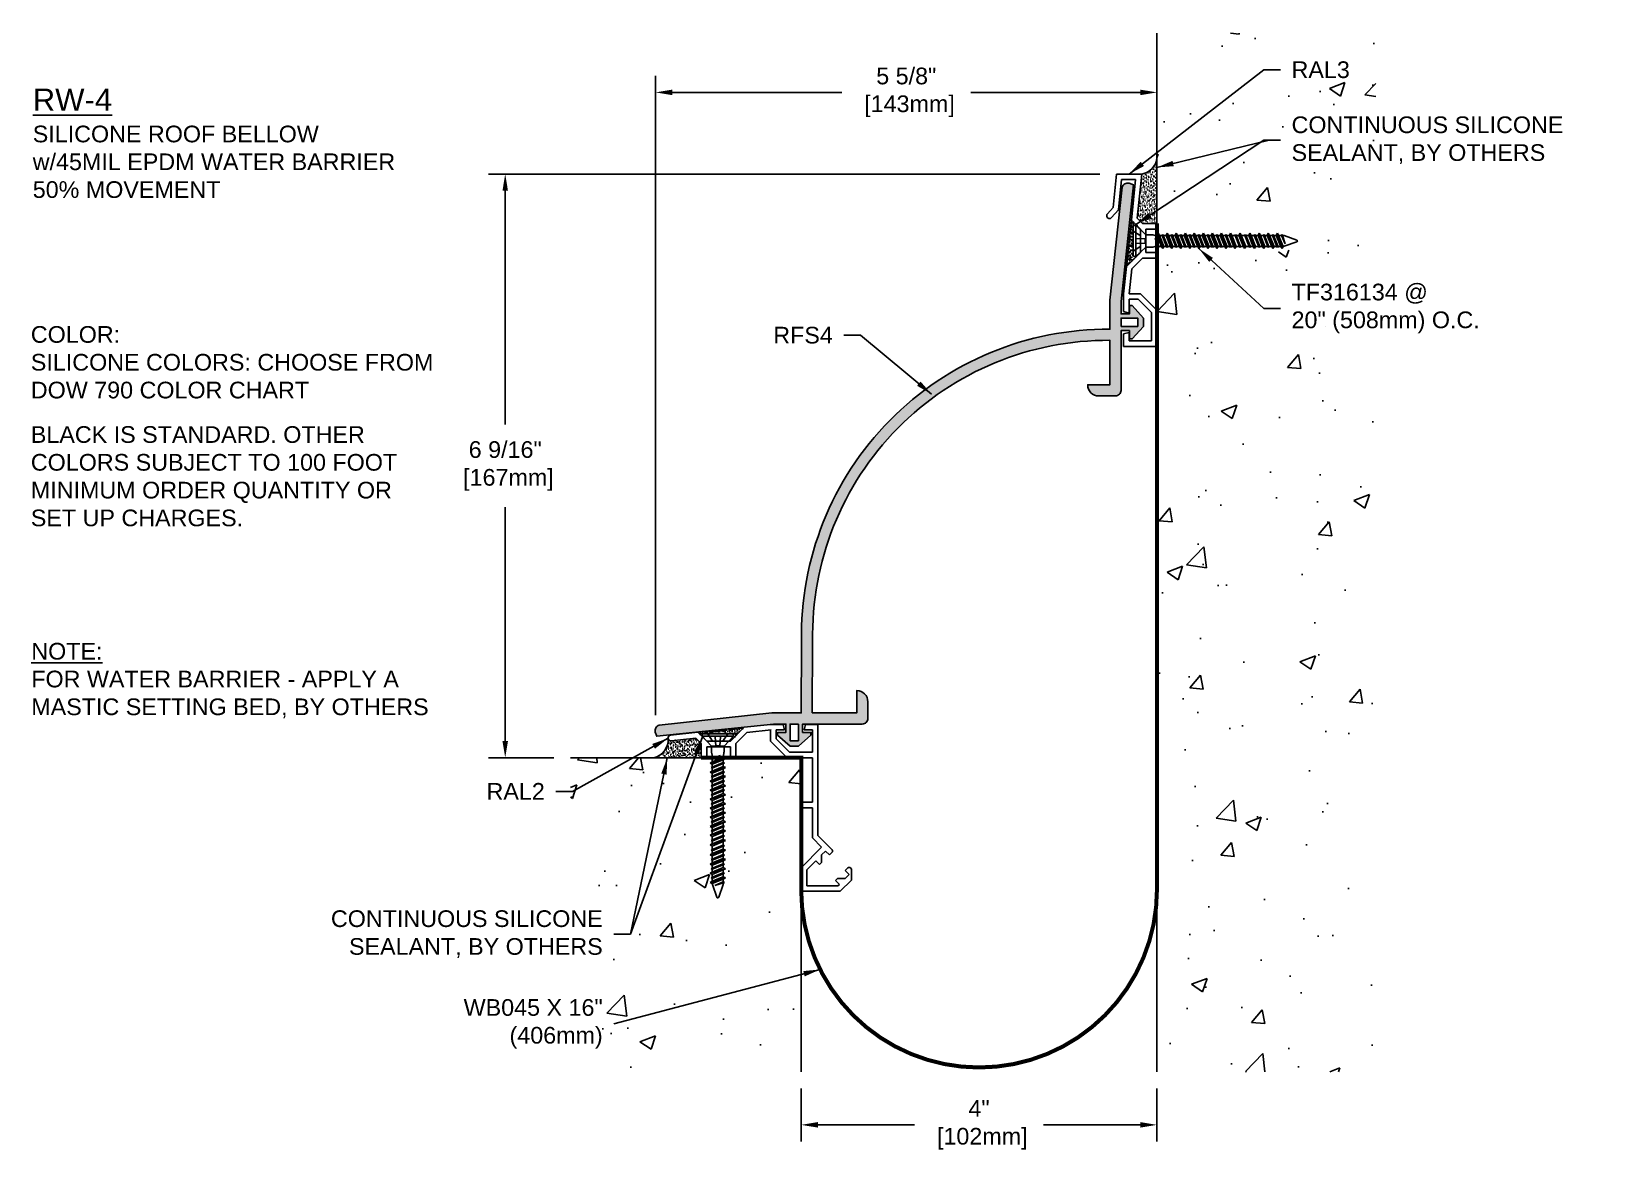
# Model space of a CAD drawing. Header units: inches. Extents: x 0.4 to 18, y -0.4 to 12.2.
import ezdxf

# ---------------------------------------------------------------- set-up
doc = ezdxf.new("R2010")
doc.units = ezdxf.units.IN
doc.header["$LTSCALE"] = 0.5
doc.header["$MEASUREMENT"] = 0
doc.linetypes.add('DASHED', pattern=[0.75, 0.5, -0.25])
for name, color, linetype in [('Anchors', 4, 'Continuous'), ('Conditions', 1, 'Continuous'), ('Dimensions', 3, 'Continuous'), ('Fillers', 2, 'Continuous'), ('Metals', 7, 'Continuous'), ('TEXT', 2, 'Continuous')]:
    doc.layers.add(name, color=color, linetype=linetype)
doc.styles.add('ARIAL', font='arial.ttf')
doc.dimstyles.new('Arial', dxfattribs={"dimtxt": 0.1875, "dimasz": 0.1875, "dimexe": 0.1875, "dimexo": 0.1875, "dimgap": 0.1875, "dimtad": 0, "dimtih": 1, "dimtoh": 1, "dimdec": 4, "dimzin": 3, "dimdsep": 46, "dimlunit": 4, "dimtxsty": 'ARIAL', "dimcen": 0.1875, "dimadec": 0, "dimazin": 0, "dimtfac": 1, "dimtdec": 4, "dimtofl": 0, "dimtmove": 0, "dimatfit": 3, "dimfxl": 0, "dimfrac": 2, "dimtolj": 1, "dimtzin": 0, "dimarcsym": 0})

# ---------------------------------------------------------------- blocks, each defined once
blk = doc.blocks.new('*D6')
at = {"layer": 'DEFPOINTS', "color": 0}
for p in [(9.094, 0.459), (13.094, 0.459), (13.094, -0.138)]:
    blk.add_point(p, dxfattribs=at)
at = {"layer": 'Dimensions', "color": 0, "lineweight": -2}
for p, q in [((9.094, 0.272), (9.094, -0.325)), ((13.094, 0.272), (13.094, -0.325)), ((9.282, -0.138), (10.37, -0.138)), ((12.907, -0.138), (11.819, -0.138))]:
    blk.add_line(p, q, dxfattribs=at)
at = {"layer": 'Dimensions', "color": 0}
for points in [[(9.282, -0.107), (9.282, -0.169), (9.094, -0.138)], [(12.907, -0.107), (12.907, -0.169), (13.094, -0.138)]]:
    blk.add_solid(points, dxfattribs=at)
at = {"layer": 'Dimensions', "color": 0, "insert": (11.094, -0.138), "char_height": 0.1875, "attachment_point": 5, "style": 'ARIAL'}
blk.add_mtext('\\A1;4"\\P [102mm]', dxfattribs=at)
blk = doc.blocks.new('A$C63CB1885')
for p, q in [((-0.176, 0), (-0.175, 0.018)), ((-0.176, 0), (0.176, 0)), ((-0.176, 0), (-0.07, -0.113)), ((-0.163, 0.029), (0.163, 0.029)), ((0.07, -0.113), (0.176, 0)), ((0.176, 0), (0.175, 0.018)), ((-0.07, -0.113), (0.07, -0.113)), ((-0.07, -0.113), (-0.07, -0.18)), ((0.07, -0.113), (0.07, -0.18)), ((-0.086, -0.302), (0.086, -0.251)), ((-0.086, -0.302), (-0.062, -0.289)), ((-0.086, -0.302), (-0.062, -0.315)), ((-0.074, -0.251), (0.032, -0.215)), ((-0.074, -0.251), (-0.062, -0.245)), ((-0.074, -0.251), (-0.062, -0.257)), ((-0.074, -0.353), (0.074, -0.302)), ((-0.074, -0.353), (-0.062, -0.346)), ((-0.069, -0.189), (-0.063, -0.215)), ((-0.062, -0.245), (0.032, -0.215)), ((0.032, -0.215), (-0.062, -0.257)), ((-0.062, -0.225), (-0.062, -0.245)), ((0.062, -0.238), (-0.062, -0.289)), ((-0.062, -0.257), (-0.062, -0.289)), ((0.062, -0.264), (-0.062, -0.315)), ((-0.062, -0.346), (0.062, -0.296)), ((0.062, -0.308), (-0.062, -0.359)), ((-0.062, -0.315), (-0.062, -0.346)), ((0.062, -0.34), (-0.062, -0.391)), ((0.062, -0.225), (0.062, -0.238)), ((0.086, -0.251), (0.062, -0.238)), ((0.086, -0.251), (0.062, -0.264)), ((0.062, -0.264), (0.062, -0.296)), ((0.074, -0.302), (0.062, -0.296)), ((0.074, -0.302), (0.062, -0.308)), ((0.062, -0.308), (0.062, -0.34)), ((0.086, -0.353), (0.062, -0.34)), ((0.069, -0.189), (0.063, -0.215)), ((-0.086, -0.403), (0.086, -0.353)), ((-0.086, -0.403), (-0.062, -0.391)), ((-0.086, -0.403), (-0.062, -0.416)), ((-0.086, -0.505), (0.086, -0.454)), ((-0.086, -0.505), (-0.062, -0.492)), ((-0.086, -0.505), (-0.062, -0.518)), ((-0.074, -0.353), (-0.062, -0.359)), ((-0.074, -0.454), (0.074, -0.403)), ((-0.074, -0.454), (-0.062, -0.448)), ((-0.074, -0.454), (-0.062, -0.46)), ((-0.074, -0.556), (0.074, -0.505)), ((-0.062, -0.359), (-0.062, -0.391)), ((0.062, -0.366), (-0.062, -0.416)), ((-0.062, -0.448), (0.062, -0.397)), ((0.062, -0.41), (-0.062, -0.46)), ((-0.062, -0.416), (-0.062, -0.448)), ((0.062, -0.441), (-0.062, -0.492)), ((-0.062, -0.46), (-0.062, -0.492)), ((0.062, -0.467), (-0.062, -0.518)), ((-0.062, -0.55), (0.062, -0.499)), ((0.062, -0.511), (-0.062, -0.562)), ((-0.062, -0.518), (-0.062, -0.55)), ((0.086, -0.353), (0.062, -0.366)), ((0.062, -0.366), (0.062, -0.397)), ((0.074, -0.403), (0.062, -0.397)), ((0.074, -0.403), (0.062, -0.41)), ((0.062, -0.41), (0.062, -0.441)), ((0.086, -0.454), (0.062, -0.441)), ((0.086, -0.454), (0.062, -0.467)), ((0.062, -0.467), (0.062, -0.499)), ((0.074, -0.505), (0.062, -0.499)), ((0.074, -0.505), (0.062, -0.511)), ((0.062, -0.511), (0.062, -0.543)), ((-0.086, -0.607), (0.086, -0.556)), ((-0.086, -0.607), (-0.062, -0.594)), ((-0.086, -0.607), (-0.062, -0.619)), ((-0.086, -0.708), (0.086, -0.657)), ((-0.086, -0.708), (-0.062, -0.695)), ((-0.074, -0.556), (-0.062, -0.55)), ((-0.074, -0.556), (-0.062, -0.562)), ((-0.074, -0.657), (0.074, -0.607)), ((-0.074, -0.657), (-0.062, -0.651)), ((-0.074, -0.657), (-0.062, -0.664)), ((0.062, -0.543), (-0.062, -0.594)), ((-0.062, -0.562), (-0.062, -0.594)), ((0.062, -0.569), (-0.062, -0.619)), ((-0.062, -0.651), (0.062, -0.6)), ((0.062, -0.613), (-0.062, -0.664)), ((-0.062, -0.619), (-0.062, -0.651)), ((0.062, -0.644), (-0.062, -0.695)), ((-0.062, -0.664), (-0.062, -0.695)), ((0.062, -0.67), (-0.062, -0.721)), ((-0.062, -0.753), (0.062, -0.702)), ((0.086, -0.556), (0.062, -0.543)), ((0.086, -0.556), (0.062, -0.569)), ((0.062, -0.569), (0.062, -0.6)), ((0.074, -0.607), (0.062, -0.6)), ((0.074, -0.607), (0.062, -0.613)), ((0.062, -0.613), (0.062, -0.644)), ((0.086, -0.657), (0.062, -0.644)), ((0.086, -0.657), (0.062, -0.67)), ((0.062, -0.67), (0.062, -0.702)), ((0.074, -0.708), (0.062, -0.702)), ((-0.086, -0.708), (-0.062, -0.721)), ((-0.086, -0.81), (0.086, -0.759)), ((-0.086, -0.81), (-0.062, -0.797)), ((-0.086, -0.81), (-0.062, -0.823)), ((-0.086, -0.911), (0.086, -0.86)), ((-0.074, -0.759), (0.074, -0.708)), ((-0.074, -0.759), (-0.062, -0.753)), ((-0.074, -0.759), (-0.062, -0.765)), ((-0.074, -0.86), (0.074, -0.81)), ((-0.074, -0.86), (-0.062, -0.854)), ((-0.074, -0.86), (-0.062, -0.867)), ((0.062, -0.714), (-0.062, -0.765)), ((-0.062, -0.721), (-0.062, -0.753)), ((0.062, -0.746), (-0.062, -0.797)), ((-0.062, -0.765), (-0.062, -0.797)), ((0.062, -0.772), (-0.062, -0.823)), ((-0.062, -0.854), (0.062, -0.804)), ((0.062, -0.816), (-0.062, -0.867)), ((-0.062, -0.823), (-0.062, -0.854)), ((0.062, -0.848), (-0.062, -0.898)), ((-0.062, -0.867), (-0.062, -0.898)), ((0.062, -0.873), (-0.062, -0.924)), ((0.074, -0.708), (0.062, -0.714)), ((0.062, -0.714), (0.062, -0.746)), ((0.086, -0.759), (0.062, -0.746)), ((0.086, -0.759), (0.062, -0.772)), ((0.062, -0.772), (0.062, -0.804)), ((0.074, -0.81), (0.062, -0.804)), ((0.074, -0.81), (0.062, -0.816)), ((0.062, -0.816), (0.062, -0.848)), ((0.086, -0.86), (0.062, -0.848)), ((0.086, -0.86), (0.062, -0.873)), ((0.062, -0.873), (0.062, -0.905)), ((-0.086, -0.911), (-0.062, -0.898)), ((-0.086, -0.911), (-0.062, -0.924)), ((-0.086, -1.013), (0.086, -0.962)), ((-0.086, -1.013), (-0.062, -1)), ((-0.086, -1.013), (-0.062, -1.026)), ((-0.074, -0.962), (0.074, -0.911)), ((-0.074, -0.962), (-0.062, -0.956)), ((-0.074, -0.962), (-0.062, -0.968)), ((-0.074, -1.064), (0.074, -1.013)), ((-0.062, -0.956), (0.062, -0.905)), ((0.062, -0.917), (-0.062, -0.968)), ((-0.062, -0.924), (-0.062, -0.956)), ((0.062, -0.949), (-0.062, -1)), ((-0.062, -0.968), (-0.062, -1)), ((0.062, -0.975), (-0.062, -1.026)), ((-0.062, -1.057), (0.062, -1.007)), ((0.062, -1.019), (-0.062, -1.07)), ((-0.062, -1.026), (-0.062, -1.057)), ((0.062, -1.051), (-0.062, -1.101)), ((0.074, -0.911), (0.062, -0.905)), ((0.074, -0.911), (0.062, -0.917)), ((0.062, -0.917), (0.062, -0.949)), ((0.086, -0.962), (0.062, -0.949)), ((0.086, -0.962), (0.062, -0.975)), ((0.062, -0.975), (0.062, -1.007)), ((0.074, -1.013), (0.062, -1.007)), ((0.074, -1.013), (0.062, -1.019)), ((0.062, -1.019), (0.062, -1.051)), ((0.086, -1.064), (0.062, -1.051)), ((-0.086, -1.114), (0.086, -1.064)), ((-0.086, -1.114), (-0.062, -1.101)), ((-0.086, -1.114), (-0.062, -1.127)), ((-0.086, -1.222), (0.086, -1.171)), ((-0.086, -1.222), (-0.062, -1.209)), ((-0.086, -1.222), (-0.062, -1.235)), ((-0.074, -1.064), (-0.062, -1.057)), ((-0.074, -1.064), (-0.062, -1.07)), ((-0.074, -1.171), (0.074, -1.121)), ((-0.074, -1.171), (-0.062, -1.165)), ((-0.074, -1.171), (-0.062, -1.178)), ((-0.074, -1.282), (0.074, -1.231)), ((-0.062, -1.07), (-0.062, -1.101)), ((0.062, -1.077), (-0.062, -1.127)), ((-0.062, -1.165), (0.062, -1.115)), ((0.062, -1.127), (-0.062, -1.178)), ((-0.062, -1.127), (-0.062, -1.165)), ((0.062, -1.159), (-0.062, -1.209)), ((-0.062, -1.178), (-0.062, -1.209)), ((0.062, -1.184), (-0.062, -1.235)), ((-0.062, -1.275), (0.062, -1.225)), ((0.086, -1.064), (0.062, -1.077)), ((0.062, -1.077), (0.062, -1.115)), ((0.074, -1.121), (0.062, -1.115)), ((0.074, -1.121), (0.062, -1.127)), ((0.062, -1.127), (0.062, -1.159)), ((0.086, -1.171), (0.062, -1.159)), ((0.086, -1.171), (0.062, -1.184)), ((0.062, -1.184), (0.062, -1.225)), ((0.074, -1.231), (0.062, -1.225)), ((0.074, -1.231), (0.062, -1.237)), ((-0.086, -1.332), (0.086, -1.282)), ((-0.086, -1.332), (-0.062, -1.319)), ((-0.086, -1.332), (-0.062, -1.345)), ((-0.086, -1.438), (0.086, -1.387)), ((-0.074, -1.282), (-0.062, -1.275)), ((-0.074, -1.282), (-0.062, -1.288)), ((-0.074, -1.387), (0.074, -1.336)), ((-0.074, -1.387), (-0.062, -1.381)), ((-0.074, -1.387), (-0.062, -1.393)), ((-0.062, -1.235), (-0.062, -1.275)), ((0.062, -1.237), (-0.062, -1.288)), ((0.062, -1.269), (-0.062, -1.319)), ((-0.062, -1.288), (-0.062, -1.319)), ((0.062, -1.295), (-0.062, -1.345)), ((-0.062, -1.381), (0.062, -1.33)), ((0.062, -1.343), (-0.062, -1.393)), ((-0.062, -1.345), (-0.062, -1.381)), ((0.062, -1.374), (-0.062, -1.425)), ((-0.062, -1.393), (-0.062, -1.425)), ((0.062, -1.4), (-0.062, -1.451)), ((0.062, -1.237), (0.062, -1.269)), ((0.086, -1.282), (0.062, -1.269)), ((0.086, -1.282), (0.062, -1.295)), ((0.062, -1.295), (0.062, -1.33)), ((0.074, -1.336), (0.062, -1.33)), ((0.074, -1.336), (0.062, -1.343)), ((0.062, -1.343), (0.062, -1.374)), ((0.086, -1.387), (0.062, -1.374)), ((0.086, -1.387), (0.062, -1.4)), ((0.062, -1.4), (0.062, -1.433)), ((-0.086, -1.438), (-0.062, -1.425)), ((-0.086, -1.438), (-0.062, -1.451)), ((-0.086, -1.54), (0.086, -1.489)), ((-0.086, -1.54), (-0.062, -1.527)), ((-0.086, -1.54), (-0.062, -1.553)), ((-0.074, -1.489), (0.074, -1.439)), ((-0.074, -1.489), (-0.062, -1.483)), ((-0.074, -1.489), (-0.062, -1.496)), ((-0.074, -1.592), (0.074, -1.541)), ((-0.062, -1.483), (0.062, -1.433)), ((0.062, -1.445), (-0.062, -1.496)), ((-0.062, -1.451), (-0.062, -1.483)), ((0.062, -1.477), (-0.062, -1.527)), ((-0.062, -1.496), (-0.062, -1.527)), ((0.062, -1.502), (-0.062, -1.553)), ((-0.062, -1.586), (0.062, -1.535)), ((0.062, -1.547), (-0.062, -1.598)), ((-0.062, -1.553), (-0.062, -1.586)), ((0.062, -1.579), (-0.062, -1.63)), ((0.074, -1.439), (0.062, -1.433)), ((0.074, -1.439), (0.062, -1.445)), ((0.062, -1.445), (0.062, -1.477)), ((0.086, -1.489), (0.062, -1.477)), ((0.086, -1.489), (0.062, -1.502)), ((0.062, -1.502), (0.062, -1.535)), ((0.074, -1.541), (0.062, -1.535)), ((0.074, -1.541), (0.062, -1.547)), ((0.062, -1.547), (0.062, -1.579)), ((0.086, -1.592), (0.062, -1.579)), ((-0.086, -1.643), (0.086, -1.592)), ((-0.086, -1.643), (-0.062, -1.63)), ((-0.086, -1.643), (-0.062, -1.655)), ((-0.074, -1.592), (-0.062, -1.586)), ((-0.074, -1.592), (-0.062, -1.598)), ((-0.062, -1.598), (-0.062, -1.63)), ((0.062, -1.605), (-0.062, -1.655)), ((-0.06, -1.668), (-0.01, -1.81)), ((-0.034, -1.679), (0.062, -1.636)), ((-0.034, -1.679), (0.074, -1.643)), ((0.062, -1.649), (-0.034, -1.679)), ((0.06, -1.668), (0.01, -1.81)), ((0.086, -1.592), (0.062, -1.605)), ((0.062, -1.605), (0.062, -1.652)), ((0.074, -1.643), (0.062, -1.636)), ((0.074, -1.643), (0.062, -1.649))]:
    blk.add_line(p, q)
at = {"linetype": 'DASHED', "ltscale": 0.025}
for p, q in [((-0.113, 0.029), (-0.024, -0.106)), ((-0.024, -0.106), (-0.031, 0.028)), ((0.024, -0.106), (0.031, 0.029)), ((0.112, 0.029), (0.024, -0.106)), ((-0.024, -0.106), (0.024, -0.106))]:
    blk.add_line(p, q, dxfattribs=at)
for centre, radius, start, end in [((-0.163, 0.017), 0.0112, 90, 175), ((0.163, 0.017), 0.0112, 5, 90), ((-0.023, -0.18), 0.0465, 180, 191.9357), ((-0.109, -0.225), 0.0465, 0, 11.9357), ((0.109, -0.225), 0.0465, 168.0643, 180), ((0.023, -0.18), 0.0465, 348.0643, 0), ((-0.016, -1.652), 0.0465, 183.9476, 199.3058), ((0.016, -1.652), 0.0465, 340.6942, 0), ((0, -1.806), 0.0106, 204.1001, 335.8999)]:
    blk.add_arc(centre, radius, start, end)
blk = doc.blocks.new('TF316134')
blk.add_blockref('A$C63CB1885', (0, -0.0285))
blk = doc.blocks.new('*D7')
at = {"layer": 'DEFPOINTS', "color": 0}
for p in [(5.767, 10.552), (12.641, 10.552), (6.5, 3.989)]:
    blk.add_point(p, dxfattribs=at)
at = {"layer": 'Dimensions', "color": 0, "lineweight": -2}
for p, q in [((12.453, 10.552), (5.579, 10.552)), ((5.767, 10.364), (5.767, 7.736)), ((5.767, 4.176), (5.767, 6.805)), ((6.312, 3.989), (5.579, 3.989))]:
    blk.add_line(p, q, dxfattribs=at)
at = {"layer": 'Dimensions', "color": 0}
for points in [[(5.736, 10.364), (5.798, 10.364), (5.767, 10.552)], [(5.736, 4.176), (5.798, 4.176), (5.767, 3.989)]]:
    blk.add_solid(points, dxfattribs=at)
at = {"layer": 'Dimensions', "color": 0, "insert": (5.767, 7.27), "char_height": 0.1875, "attachment_point": 5, "style": 'ARIAL'}
blk.add_mtext('\\A1;6 9/16"\\P [167mm]', dxfattribs=at)
blk = doc.blocks.new('*D8')
at = {"layer": 'DEFPOINTS', "color": 0}
for p in [(13.094, 11.47), (13.094, 10.626), (7.457, 4.28)]:
    blk.add_point(p, dxfattribs=at)
at = {"layer": 'Dimensions', "color": 0, "lineweight": -2}
for p, q in [((7.457, 4.468), (7.457, 11.658)), ((13.094, 10.814), (13.094, 11.658)), ((7.645, 11.47), (9.551, 11.47)), ((12.907, 11.47), (11.001, 11.47))]:
    blk.add_line(p, q, dxfattribs=at)
at = {"layer": 'Dimensions', "color": 0}
for points in [[(7.645, 11.501), (7.645, 11.439), (7.457, 11.47)], [(12.907, 11.501), (12.907, 11.439), (13.094, 11.47)]]:
    blk.add_solid(points, dxfattribs=at)
at = {"layer": 'Dimensions', "color": 0, "insert": (10.276, 11.47), "char_height": 0.1875, "attachment_point": 5, "style": 'ARIAL'}
blk.add_mtext('\\A1;5 5/8"\\P [143mm]', dxfattribs=at)
blk = doc.blocks.new('RAL2')
for p, q in [((-1.162, 1.787), (-1.47, 1.753)), ((-1.062, 1.687), (-1.162, 1.787)), ((-0.797, 1.687), (-0.642, 1.843)), ((-0.735, 1.662), (-0.613, 1.784)), ((-0.345, 1.875), (-0.642, 1.843)), ((-0.338, 1.813), (-0.613, 1.784)), ((-0.205, 1.875), (-0.345, 1.875)), ((-0.345, 1.813), (-0.345, 1.687)), ((-0.188, 1.813), (-0.283, 1.813)), ((-0.283, 1.813), (-0.283, 1.713)), ((-0.188, 1.813), (-0.205, 1.875)), ((0.03, 1.813), (0.047, 1.875)), ((0.125, 1.813), (0.03, 1.813)), ((0.187, 1.875), (0.047, 1.875)), ((0.125, 1.813), (0.125, 1.562)), ((0.187, 1.875), (0.187, 0.625)), ((-1.497, 1.72), (-1.497, 1.718)), ((-1.185, 1.722), (-1.464, 1.692)), ((-1.125, 1.662), (-1.185, 1.722)), ((-1.125, 1.5), (-1.125, 1.662)), ((-0.797, 1.687), (-1.062, 1.687)), ((-0.797, 1.625), (-1.062, 1.625)), ((-1.062, 1.5), (-1.062, 1.625)), ((-0.797, 1.5), (-0.797, 1.625)), ((-0.735, 1.5), (-0.735, 1.662)), ((-0.158, 1.5), (-0.345, 1.687)), ((-0.132, 1.562), (-0.283, 1.713)), ((-1.062, 1.5), (-1.125, 1.5)), ((-0.735, 1.5), (-0.797, 1.5)), ((0.125, 1.5), (-0.158, 1.5)), ((0.125, 1.562), (-0.132, 1.562)), ((0.125, 1.5), (0.125, 1)), ((0, 1), (0, 0.938)), ((0.125, 1), (0, 1)), ((0.125, 0.938), (0, 0.938)), ((0.125, 0.938), (0.125, 0.599)), ((0.125, 0.599), (0.228, 0.496)), ((0.187, 0.625), (0.346, 0.466)), ((0.228, 0.496), (0, 0.268)), ((0.272, 0.452), (0.228, 0.408)), ((0.228, 0.408), (0.228, 0.321)), ((0.272, 0.452), (0.316, 0.408)), ((0.346, 0.438), (0.316, 0.408)), ((0, 0.268), (0, 0)), ((0.163, 0.343), (0.062, 0.242)), ((0.062, 0.242), (0.062, 0.062)), ((0.163, 0.343), (0.206, 0.299)), ((0.228, 0.321), (0.206, 0.299)), ((0.522, 0.261), (0.493, 0.232)), ((0.493, 0.232), (0.537, 0.187)), ((0.537, 0.187), (0.493, 0.143)), ((0.551, 0.261), (0.563, 0.249)), ((0.563, 0.249), (0.563, 0.125)), ((0.438, 0), (0, 0)), ((0.412, 0.062), (0.062, 0.062)), ((0.405, 0.144), (0.383, 0.122)), ((0.383, 0.122), (0.428, 0.077)), ((0.493, 0.143), (0.405, 0.144)), ((0.428, 0.077), (0.412, 0.062)), ((0.563, 0.125), (0.438, 0))]:
    blk.add_line(p, q)
for centre, radius, start, end in [((-1.467, 1.723), 0.03, 96.1768, 186.1768), ((-1.467, 1.721), 0.03, 186.1768, 276.1768), ((0.332, 0.452), 0.02, 315, 45), ((0.537, 0.247), 0.02, 45, 135)]:
    blk.add_arc(centre, radius, start, end)
blk = doc.blocks.new('RAL3')
for p, q in [((-0.493, 1.563), (-0.454, 1.938)), ((-0.171, 1.938), (-0.454, 1.938)), ((-0.223, 1.444), (-0.171, 1.938)), ((-0.434, 1.537), (-0.398, 1.876)), ((-0.24, 1.876), (-0.398, 1.876)), ((-0.288, 1.421), (-0.24, 1.876)), ((-0.493, 1.563), (-0.558, 1.489)), ((-0.434, 1.537), (-0.511, 1.449)), ((-0.187, 1.32), (-0.288, 1.421)), ((-0.161, 1.383), (-0.223, 1.444)), ((-0.187, 1.056), (-0.187, 1.32)), ((0, 1.383), (-0.161, 1.383)), ((0, 1.32), (-0.125, 1.32)), ((-0.125, 1.056), (-0.125, 1.32)), ((0, 1.32), (0, 1.383)), ((-0.187, 1.056), (-0.343, 0.9)), ((0, 1.056), (-0.125, 1.056)), ((0, 0.993), (0, 1.056)), ((-0.375, 0.593), (-0.343, 0.9)), ((-0.161, 0.993), (-0.283, 0.871)), ((0, 0.993), (-0.161, 0.993)), ((-0.313, 0.593), (-0.283, 0.871)), ((-0.375, 0.392), (-0.375, 0.593)), ((-0.187, 0.593), (-0.313, 0.593)), ((-0.313, 0.375), (-0.313, 0.531)), ((-0.213, 0.531), (-0.313, 0.531)), ((-0.062, 0.38), (-0.213, 0.531)), ((0, 0.406), (-0.187, 0.593)), ((-0.313, 0.375), (-0.375, 0.392)), ((-0.062, 0.062), (-0.062, 0.38)), ((0, 0), (0, 0.406)), ((-0.313, 0.157), (-0.375, 0.14)), ((-0.375, 0), (-0.375, 0.14)), ((0, 0), (-0.375, 0)), ((-0.313, 0.062), (-0.313, 0.157)), ((-0.062, 0.062), (-0.313, 0.062))]:
    blk.add_line(p, q)
blk.add_arc((-0.534, 1.469), 0.031, 138.8174, 318.8174)
blk = doc.blocks.new('RFS4 at 4RW')
h = blk.add_hatch(color=256)
h.dxf.hatch_style = 1
h.paths.add_polyline_path([(3.644, 4.314), (3.644, 3.814), (3.394, 3.814, 0.416578), (3.518, 3.689), (3.706, 3.689, 0.414214), (3.769, 3.751), (3.769, 4.423), (3.863, 4.423), (3.863, 4.329), (3.894, 4.329), (4.019, 4.47), (4.019, 4.517), (4.019, 4.564), (3.894, 4.704), (3.863, 4.704), (3.863, 4.611), (3.769, 4.611), (3.769, 4.75), (3.907, 6.063), (3.859, 6.079, 0.414214), (3.782, 6.035), (3.644, 4.767), (3.644, 4.439, 0.421822), (0.176, 0.925), (0.172, 0.125), (-0.156, 0.125), (-1.424, -0.013, 0.450136), (-1.466, -0.097), (-1.452, -0.138), (-0.14, 0), (0, 0), (0, -0.094), (-0.094, -0.094), (-0.094, -0.125), (0.047, -0.25), (0.094, -0.25), (0.141, -0.25), (0.281, -0.125), (0.281, -0.094), (0.188, -0.094), (0.188, 0), (0.859, 0, 0.414214), (0.922, 0.062), (0.922, 0.251, 0.416578), (0.797, 0.375), (0.797, 0.125), (0.297, 0.125), (0.301, 0.926, -0.422028)])
h.paths.add_polyline_path([(3.769, 4.47), (3.769, 4.517), (3.769, 4.564), (3.956, 4.564), (3.956, 4.47)], flags=16)
h.paths.add_polyline_path([(0.141, 0), (0.141, -0.188), (0.047, -0.188), (0.047, 0), (0.094, 0)], flags=16)
blk.add_lwpolyline([(0.297, 0.125), (0.301, 0.926, -0.422028), (3.644, 4.314), (3.644, 3.814), (3.394, 3.814), (3.394, 3.813, 0.414214), (3.518, 3.689), (3.706, 3.689, 0.414214), (3.769, 3.751), (3.769, 4.423), (3.863, 4.423), (3.863, 4.329), (3.894, 4.329), (4.019, 4.47), (4.019, 4.517), (4.019, 4.564), (3.894, 4.704), (3.863, 4.704), (3.863, 4.611), (3.769, 4.611), (3.769, 4.75), (3.907, 6.063), (3.859, 6.079, 0.414214), (3.782, 6.035), (3.644, 4.767), (3.644, 4.439, 0.421822), (0.176, 0.925), (0.172, 0.125), (-0.156, 0.125), (-1.424, -0.013, 0.414214), (-1.468, -0.09), (-1.452, -0.138), (-0.14, 0), (0, 0), (0, -0.094), (-0.094, -0.094), (-0.094, -0.125), (0.047, -0.25), (0.094, -0.25), (0.141, -0.25), (0.281, -0.125), (0.281, -0.094), (0.188, -0.094), (0.188, 0), (0.859, 0, 0.414214), (0.922, 0.062), (0.922, 0.251, 0.414214), (0.798, 0.375), (0.797, 0.375), (0.797, 0.125), (0.297, 0.125)], format="xyb")
for points in [[(3.769, 4.47), (3.956, 4.47), (3.956, 4.564), (3.769, 4.564), (3.769, 4.517)], [(0.141, 0), (0.141, -0.188), (0.047, -0.188), (0.047, 0), (0.094, 0)]]:
    blk.add_lwpolyline(points, close=True)

msp = doc.modelspace()

# ---------------------------------------------------------------- hatches: boundary and pattern name
at = {"layer": 'Conditions'}
h = msp.add_hatch(dxfattribs=at)
h.set_pattern_fill('AR-CONC', color=256, scale=0.25)
h.set_pattern_definition([(50, (15.7792, 30.4722), (1.79315, -0.15688), [0.1875, -2.0625]), (355, (15.7792, 30.4722), (-0.34688, 1.88048), [0.15, -1.65]), (100.4514, (15.9287, 30.4591), (1.44627, 1.7236), [0.15935, -1.75286]), (46.184, (15.7792, 30.9722), (2.6681, -0.4138), [0.28125, -3.09375]), (96.636, (16.0016, 30.9377), (2.33665, 2.4353), [0.23903, -2.62928]), (351.184, (15.7792, 30.9722), (2.33665, 2.4353), [0.225, -2.475]), (21, (16.0292, 30.8472), (1.49227, -1.00655), [0.1875, -2.0625]), (326, (16.0292, 30.8472), (0.60829, 1.81288), [0.15, -1.65]), (71.4514, (16.1536, 30.7633), (2.10056, 0.80633), [0.15935, -1.75286]), (37.5, (15.7792, 30.4722), (0.0304, 0.832235), [0, -1.63, 0, -1.675, 0, -1.65625]), (7.5, (15.7792, 30.4722), (0.657674, 0.98603), [0, -0.955, 0, -1.5925, 0, -0.63125]), (327.5, (15.2217, 30.4722), (1.334556, -0.056387), [0, -0.625, 0, -1.95, 0, -2.5875]), (317.5, (14.9717, 30.4722), (1.457965, 0.250262), [0, -0.8125, 0, -1.295, 0, -1.8375])])
h.paths.add_polyline_path([(15.55497, 12.13495), (13.09446, 12.13495), (13.09446, 0.45943), (15.55497, 0.45943)])
h.paths.add_polyline_path([(14.4995, 9.65256), (14.48651, 9.67667), (14.45493, 9.67666), (14.44871, 9.66511), (14.4425, 9.67666), (14.41021, 9.67666), (14.39723, 9.65256), (14.38426, 9.67666), (14.35266, 9.67666), (14.34645, 9.66511), (14.34024, 9.67665), (14.30794, 9.67665), (14.29497, 9.65256), (14.282, 9.67665), (14.2504, 9.67665), (14.24419, 9.66511), (14.23799, 9.67665), (14.20231, 9.67664), (14.18934, 9.65256), (14.17637, 9.67664), (14.14476, 9.67664), (14.13856, 9.66511), (14.13236, 9.67664), (14.09218, 9.67664), (14.07921, 9.65256), (14.06625, 9.67663), (14.03463, 9.67663), (14.02843, 9.66511), (14.02223, 9.67663), (13.98429, 9.67663), (13.97133, 9.65256), (13.95837, 9.67663), (13.92674, 9.67662), (13.92055, 9.66511), (13.91436, 9.67662), (13.88272, 9.67662), (13.86977, 9.65256), (13.85682, 9.67662), (13.82518, 9.67661), (13.81899, 9.66511), (13.8128, 9.67661), (13.78116, 9.67661), (13.76821, 9.65256), (13.75526, 9.67661), (13.72361, 9.67661), (13.71743, 9.66511), (13.71124, 9.67661), (13.67959, 9.6766), (13.66664, 9.65256), (13.6537, 9.6766), (13.62204, 9.6766), (13.61586, 9.66511), (13.60968, 9.6766), (13.57802, 9.6766), (13.56508, 9.65256), (13.55214, 9.67659), (13.52048, 9.67659), (13.5143, 9.66511), (13.50812, 9.67659), (13.47646, 9.67659), (13.46352, 9.65256), (13.45058, 9.67659), (13.41891, 9.67658), (13.41274, 9.66511), (13.40657, 9.67658), (13.37489, 9.67658), (13.36196, 9.65256), (13.34902, 9.67658), (13.31734, 9.67658), (13.31118, 9.66511), (13.30501, 9.67657), (13.27332, 9.67657), (13.26039, 9.65256), (13.24747, 9.67657), (13.21578, 9.67657), (13.20961, 9.66511), (13.20345, 9.67657), (13.17176, 9.67656), (13.15883, 9.65256), (13.14591, 9.67656), (13.09513, 9.80106), (13.10805, 9.82506), (13.12098, 9.80106), (13.15267, 9.80106), (13.15883, 9.8125), (13.165, 9.80106), (13.19669, 9.80106), (13.20961, 9.82506), (13.22254, 9.80106), (13.25423, 9.80106), (13.26039, 9.8125), (13.26656, 9.80106), (13.29825, 9.80106), (13.31118, 9.82506), (13.3241, 9.80106), (13.35579, 9.80106), (13.36196, 9.8125), (13.36812, 9.80106), (13.39981, 9.80106), (13.41274, 9.82506), (13.42566, 9.80106), (13.45736, 9.80106), (13.46352, 9.8125), (13.46968, 9.80106), (13.50138, 9.80106), (13.5143, 9.82506), (13.52723, 9.80106), (13.55892, 9.80106), (13.56508, 9.8125), (13.57125, 9.80106), (13.60294, 9.80106), (13.61586, 9.82506), (13.62879, 9.80106), (13.66048, 9.80106), (13.66664, 9.8125), (13.67281, 9.80106), (13.7045, 9.80106), (13.71743, 9.82506), (13.73035, 9.80106), (13.76204, 9.80106), (13.76821, 9.8125), (13.77437, 9.80106), (13.80606, 9.80106), (13.81899, 9.82506), (13.83191, 9.80106), (13.86361, 9.80106), (13.86977, 9.8125), (13.87593, 9.80106), (13.90763, 9.80106), (13.92055, 9.82506), (13.93348, 9.80106), (13.97149, 9.80106), (13.97765, 9.8125), (13.98381, 9.80106), (14.01551, 9.80106), (14.02843, 9.82506), (14.04136, 9.80106), (14.08161, 9.80106), (14.08778, 9.8125), (14.09394, 9.80106), (14.12563, 9.80106), (14.13856, 9.82506), (14.15148, 9.80106), (14.18725, 9.80106), (14.19341, 9.8125), (14.19957, 9.80106), (14.23127, 9.80106), (14.24419, 9.82506), (14.25712, 9.80106), (14.28951, 9.80106), (14.29567, 9.8125), (14.30183, 9.80106), (14.33353, 9.80106), (14.34645, 9.82506), (14.35938, 9.80106), (14.39177, 9.80106), (14.39793, 9.8125), (14.4041, 9.80106), (14.43579, 9.80106), (14.44871, 9.82506), (14.46164, 9.80106), (14.49333, 9.80106), (14.4995, 9.8125), (14.50566, 9.80106), (14.51708, 9.80106), (14.6656, 9.74903, -0.70927499), (14.66726, 9.72917), (14.52455, 9.67917, -0.06654669), (14.51248, 9.67668)], flags=16)
h.paths.add_polyline_path([(13.61097, 5.63257), (15.13066, 5.63257), (15.13066, 6.96375), (13.61097, 6.96375)], flags=24)
h.paths.add_polyline_path([(14.851, 11.77066), (15.68721, 11.77066), (15.68721, 12.15705), (14.851, 12.15705)], flags=9)
h.paths.add_polyline_path([(14.87717, 10.87674), (18.0272, 10.87674), (18.0272, 11.57895), (14.87717, 11.57895)], flags=9)
h.paths.add_polyline_path([(14.92188, 10.06064), (17.13185, 10.06064), (17.13185, 10.76284), (14.92188, 10.76284)], flags=9)
h = msp.add_hatch(dxfattribs=at)
h.set_pattern_fill('AR-SAND', color=256, scale=0.02)
h.paths.add_polyline_path([(13.09446, 10.73342, -0.33829391), (12.92316, 10.55181), (12.87128, 10.05817), (12.93314, 9.99631), (13.09446, 9.99631)])
h = msp.add_hatch(dxfattribs=at)
h.set_pattern_fill('AR-SAND', color=256, scale=0.02)
h.set_pattern_definition([(37.5, (1.96632, 1.53267), (-0.00125987, 0.038536475), [0, -0.0304, 0, -0.034, 0, -0.0325]), (7.5, (1.96632, 1.53267), (0.03539553, 0.05644292), [0, -0.0164, 0, -0.0274, 0, -0.0105]), (327.5, (1.94172, 1.53267), (0.06228284, 0.00011318), [0, -0.01, 0, -0.036, 0, -0.047]), (317.5, (1.94172, 1.53267), (0.06012253, 0.01755351), [0, -0.005, 0, -0.0236, 0, -0.027])])
h.paths.add_polyline_path([(12.82896, 9.96297, -0.38887873), (12.83923, 9.97417), (12.85746, 9.97577), (12.90746, 9.92844), (12.90746, 9.93431), (12.80653, 10.03524), (12.7517, 9.51355), (12.90746, 9.66931), (12.90746, 9.6706), (12.85746, 9.62327), (12.83923, 9.62486, -0.38887873), (12.82896, 9.63607)])
h = msp.add_hatch(dxfattribs=at)
h.set_pattern_fill('AR-SAND', color=256, scale=0.02)
h.set_pattern_definition([(37.5, (-0.03368, -0.46733), (-0.00125987, 0.03853648), [0, -0.0304, 0, -0.034, 0, -0.0325]), (7.5, (-0.03368, -0.46733), (0.03539553, 0.05644292), [0, -0.0164, 0, -0.0274, 0, -0.0105]), (327.5, (-0.05828, -0.46733), (0.06228284, 0.00011318), [0, -0.01, 0, -0.036, 0, -0.047]), (317.5, (-0.05828, -0.46733), (0.06012253, 0.0175535), [0, -0.005, 0, -0.0236, 0, -0.027])])
h.paths.add_polyline_path([(8.45461, 4.33171), (7.93413, 4.27538), (8.02285, 4.18666), (7.9808, 4.23108), (7.9824, 4.24931, -0.38887873), (7.9936, 4.25958), (8.3205, 4.25958, -0.38887873), (8.33171, 4.24931), (8.3333, 4.23108), (8.28097, 4.17581), (8.29871, 4.17581)])
h = msp.add_hatch(dxfattribs=at)
h.set_pattern_fill('AR-SAND', color=256, scale=0.02)
h.set_pattern_definition([(37.5, (3.73628, -1.32871), (-0.00125987, 0.03853648), [0, -0.0304, 0, -0.034, 0, -0.0325]), (7.5, (3.73628, -1.32871), (0.03539553, 0.05644292), [0, -0.0164, 0, -0.0274, 0, -0.0105]), (327.5, (3.71168, -1.32871), (0.06228284, 0.00011318), [0, -0.01, 0, -0.036, 0, -0.047]), (317.5, (3.71168, -1.32871), (0.06012253, 0.0175535), [0, -0.005, 0, -0.0236, 0, -0.027])])
h.paths.add_polyline_path([(7.97121, 4.15063), (7.91129, 4.21055), (7.6327, 4.1804, -0.41421356), (7.59965, 4.20699, -0.35781751), (7.43818, 3.98881), (7.97121, 3.98881)])
h = msp.add_hatch(dxfattribs=at)
h.set_pattern_fill('AR-CONC', color=256, scale=0.25)
h.set_pattern_definition([(50, (-0.7634, -0.9917), (1.79315, -0.15688), [0.1875, -2.0625]), (355, (-0.7634, -0.9917), (-0.34688, 1.88048), [0.15, -1.65]), (100.451, (-0.614, -1.0047), (1.44627, 1.7236), [0.15935, -1.75286]), (46.184, (-0.7634, -0.4917), (2.6681, -0.4138), [0.28125, -3.09375]), (96.636, (-0.541, -0.5262), (2.33665, 2.4353), [0.239, -2.6293]), (351.184, (-0.7634, -0.4917), (2.33665, 2.4353), [0.225, -2.475]), (21, (-0.5134, -0.6167), (1.49227, -1.00655), [0.1875, -2.0625]), (326, (-0.5134, -0.6167), (0.6083, 1.81288), [0.15, -1.65]), (71.451, (-0.389, -0.7006), (2.10056, 0.80633), [0.15935, -1.75286]), (37.5, (-0.76336, -0.9917), (0.0304, 0.832235), [0, -1.63, 0, -1.675, 0, -1.65625]), (7.5, (-0.7634, -0.9917), (0.657674, 0.98603), [0, -0.955, 0, -1.5925, 0, -0.63125]), (327.5, (-1.32086, -0.9917), (1.334556, -0.056387), [0, -0.625, 0, -1.95, 0, -2.5875]), (317.5, (-1.5709, -0.9917), (1.45797, 0.25026), [0, -0.8125, 0, -1.295, 0, -1.8375])])
h.paths.add_polyline_path([(9.09446, 3.98881), (8.22693, 3.98881), (8.2433, 3.97999), (8.2193, 3.96706), (8.2193, 3.93537), (8.23075, 3.92921), (8.2193, 3.92304), (8.2193, 3.89135), (8.2433, 3.87843), (8.2193, 3.8655), (8.2193, 3.83381), (8.23075, 3.82765), (8.2193, 3.82148), (8.2193, 3.78979), (8.2433, 3.77686), (8.2193, 3.76394), (8.2193, 3.73225), (8.23075, 3.72608), (8.2193, 3.71992), (8.2193, 3.68823), (8.2433, 3.6753), (8.2193, 3.66238), (8.2193, 3.63068), (8.23075, 3.62452), (8.2193, 3.61836), (8.2193, 3.58666), (8.2433, 3.57374), (8.2193, 3.56081), (8.2193, 3.52912), (8.23075, 3.52296), (8.2193, 3.51679), (8.2193, 3.4851), (8.2433, 3.47218), (8.2193, 3.45925), (8.2193, 3.42756), (8.23075, 3.4214), (8.2193, 3.41523), (8.2193, 3.38354), (8.2433, 3.37061), (8.2193, 3.35769), (8.2193, 3.326), (8.23075, 3.31983), (8.2193, 3.31367), (8.2193, 3.28198), (8.2433, 3.26905), (8.2193, 3.25613), (8.2193, 3.22443), (8.23075, 3.21827), (8.2193, 3.21211), (8.2193, 3.18041), (8.2433, 3.16749), (8.2193, 3.15456), (8.2193, 3.11655), (8.23075, 3.11039), (8.2193, 3.10423), (8.2193, 3.07253), (8.2433, 3.05961), (8.2193, 3.04668), (8.2193, 3.00643), (8.23075, 3.00026), (8.2193, 2.9941), (8.2193, 2.96241), (8.2433, 2.94948), (8.2193, 2.93656), (8.2193, 2.90079), (8.23075, 2.89463), (8.2193, 2.88847), (8.2193, 2.85677), (8.2433, 2.84385), (8.2193, 2.83092), (8.2193, 2.79853), (8.23075, 2.79237), (8.2193, 2.7862), (8.2193, 2.75451), (8.2433, 2.74159), (8.2193, 2.72866), (8.2193, 2.69627), (8.23075, 2.69011), (8.2193, 2.68394), (8.2193, 2.65225), (8.2433, 2.63933), (8.2193, 2.6264), (8.2193, 2.59471), (8.23075, 2.58854), (8.2193, 2.58238), (8.2193, 2.57887, -0.08443704), (8.21669, 2.56349), (8.16727, 2.42244, -0.70927499), (8.14741, 2.42078), (8.09742, 2.56349, -0.06654669), (8.09492, 2.57556), (8.0708, 2.58854), (8.09491, 2.60152), (8.09491, 2.63311), (8.08336, 2.63933), (8.09491, 2.64554), (8.0949, 2.67783), (8.0708, 2.69081), (8.0949, 2.70378), (8.0949, 2.73538), (8.08336, 2.74159), (8.0949, 2.7478), (8.0949, 2.7801), (8.0708, 2.79307), (8.09489, 2.80604), (8.09489, 2.83764), (8.08336, 2.84385), (8.09489, 2.85005), (8.09489, 2.88573), (8.0708, 2.8987), (8.09489, 2.91167), (8.09488, 2.94328), (8.08336, 2.94948), (8.09488, 2.95568), (8.09488, 2.99586), (8.0708, 3.00883), (8.09488, 3.02179), (8.09487, 3.05341), (8.08336, 3.05961), (8.09487, 3.06581), (8.09487, 3.10375), (8.0708, 3.11671), (8.09487, 3.12967), (8.09487, 3.1613), (8.08336, 3.16749), (8.09487, 3.17368), (8.09486, 3.20532), (8.0708, 3.21827), (8.09486, 3.23122), (8.09486, 3.26286), (8.08336, 3.26905), (8.09486, 3.27524), (8.09485, 3.30688), (8.0708, 3.31983), (8.09485, 3.33278), (8.09485, 3.36443), (8.08336, 3.37061), (8.09485, 3.3768), (8.09485, 3.40845), (8.0708, 3.4214), (8.09484, 3.43434), (8.09484, 3.466), (8.08336, 3.47218), (8.09484, 3.47836), (8.09484, 3.51002), (8.0708, 3.52296), (8.09484, 3.5359), (8.09483, 3.56756), (8.08336, 3.57374), (8.09483, 3.57991), (8.09483, 3.61158), (8.0708, 3.62452), (8.09483, 3.63746), (8.09483, 3.66913), (8.08336, 3.6753), (8.09483, 3.68147), (8.09482, 3.71315), (8.0708, 3.72608), (8.09482, 3.73902), (8.09482, 3.7707), (8.08336, 3.77686), (8.09482, 3.78303), (8.09482, 3.81472), (8.0708, 3.82765), (8.09481, 3.84057), (8.09481, 3.87226), (8.08336, 3.87843), (8.09481, 3.88459), (8.09481, 3.91628), (8.0708, 3.92921), (8.09481, 3.94213), (8.0948, 3.97383), (8.08336, 3.97999), (8.0948, 3.98615), (8.0948, 3.98881), (6.49977, 3.98881), (6.49977, 0.45943), (9.09446, 0.45943)])
h.paths.add_polyline_path([(5.9454, 2.60562), (6.94403, 2.60562), (6.94403, 3.12079), (5.9454, 3.12079)], flags=9)
h.paths.add_polyline_path([(4.73223, 0.56149), (6.94198, 0.56149), (6.94198, 1.49759), (4.73223, 1.49759)], flags=9)
h.paths.add_polyline_path([(2.74434, 1.55703), (6.94437, 1.55703), (6.94437, 2.4933), (2.74434, 2.4933)], flags=9)

# ---------------------------------------------------------------- linework, layer by layer
for p, q in [((13.09446, 0.45943), (13.09446, 12.13495)), ((12.80653, 10.03524), (12.7517, 9.51355)), ((8.45461, 4.33171), (7.93413, 4.27538)), ((9.09446, 3.98881), (6.49977, 3.98881)), ((9.09446, 3.98881), (9.09446, 0.45943))]:
    msp.add_line(p, q, dxfattribs=at)
for centre, radius, start, end in [((12.88996, 10.75471), 0.20561, 279.294785, 354.056245), ((7.38599, 4.19627), 0.21393, 283.755736, 2.872635)]:
    msp.add_arc(centre, radius, start, end, dxfattribs=at)
at = {"layer": 'Fillers', "const_width": 0.045}
msp.add_lwpolyline([(7.96946, 3.98881), (9.09446, 3.98881), (9.09446, 2.50703, 1), (13.09446, 2.50703), (13.09446, 9.99631)], format="xyb", dxfattribs=at)
at = {"layer": 'Metals'}
msp.add_line((13.03196, 8.67631), (13.03196, 8.92631), dxfattribs=at)

# ---------------------------------------------------------------- block references
at = {"layer": 'Anchors', "rotation": 90}
msp.add_blockref('TF316134', (12.82896, 9.79952), dxfattribs=at)
at = {"layer": 'Anchors'}
msp.add_blockref('TF316134', (8.15705, 4.25958), dxfattribs=at)
at = {"layer": 'Fillers'}
msp.add_blockref('RFS4 at 4RW', (8.92225, 4.36869), dxfattribs=at)
at = {"layer": 'Metals'}
for name, p in [('RAL3', (13.09446, 8.61381)), ('RAL2', (9.09621, 2.48881))]:
    msp.add_blockref(name, p, dxfattribs=at)

# ---------------------------------------------------------------- texts
at = {"layer": 'TEXT', "char_height": 0.1875, "style": 'ARIAL'}
for s, insert, attachment_point in [('RAL3', (14.60765, 11.72402), 4), ('CONTINUOUS SILICONE\\PSEALANT, BY OTHERS', (14.60765, 10.93222), 4), ('TF316134 @ \\P20" (508mm) O.C.', (14.60765, 9.04099), 4), ('RFS4', (9.45018, 8.73932), 6), ('RAL2', (6.21183, 3.61163), 6), ('CONTINUOUS SILICONE\\PSEALANT, BY OTHERS', (6.86311, 2.00658), 6), ('WB045 X 16"\\P(406mm)', (6.86311, 0.99722), 6)]:
    msp.add_mtext(s, dxfattribs=dict(at, insert=insert, attachment_point=attachment_point))
at = {"layer": 'TEXT', "attachment_point": 1, "style": 'ARIAL'}
for s, insert, char_height, width in [('{\\H0.75188x;\\LRW-4\\P\\H0.75x;\\lSILICONE ROOF BELLOW\\Pw/45MIL EPDM WATER BARRIER\\P50% MOVEMENT}', (0.45493, 11.51301), 0.3325, 10.1986292), ('COLOR:{\\L                             \\~\\P}SILICONE COLORS: CHOOSE FROM DOW 790 COLOR CHART', (0.43341, 8.84232), 0.1875, 5.0791442), ('BLACK IS STANDARD. OTHER COLORS SUBJECT TO 100 FOOT  MINIMUM ORDER QUANTITY OR SET UP CHARGES.', (0.43341, 7.71729), 0.1875, 4.3093714), ('{\\LNOTE:}\\PFOR WATER BARRIER - APPLY A MASTIC SETTING BED, BY OTHERS', (0.43862, 5.28093), 0.1875, 4.4897245)]:
    msp.add_mtext(s, dxfattribs=dict(at, insert=insert, char_height=char_height, width=width))

# ---------------------------------------------------------------- dimensions: what is measured, and where the dimension line sits
at = {"layer": 'Dimensions'}
for base, p1, p2, picture, middle in [((13.09446, 11.47024), (7.45739, 4.28027), (13.09446, 10.62638), '*D8', (10.27593, 11.47024)), ((13.09446, -0.13795), (9.09446, 0.45943), (13.09446, 0.45943), '*D6', (11.09446, -0.13795))]:
    dim = msp.add_linear_dim(base=base, p1=p1, p2=p2, dimstyle='Arial', override={"dimpost": '\\X'}, dxfattribs=at)
    dim.commit()
    dim.dimension.update_dxf_attribs({"geometry": picture, "text_midpoint": middle, "dimtype": 160})
dim = msp.add_linear_dim(base=(5.76692, 10.55152), p1=(6.49977, 3.98881), p2=(12.64059, 10.55152), angle=90, dimstyle='Arial', override={"dimpost": '\\X'}, dxfattribs=at)
dim.commit()
dim.dimension.update_dxf_attribs({"geometry": '*D7', "text_midpoint": (5.76692, 7.27031), "dimtype": 160})

# ---------------------------------------------------------------- leaders
at = {"layer": 'TEXT'}
for points in [[(12.78189, 10.55181), (14.29515, 11.72402), (14.48265, 11.72402)], [(12.85699, 9.98477), (14.29515, 10.93222), (14.48265, 10.93222)], [(13.09446, 10.62638), (14.35765, 10.93222)], [(13.56558, 9.71327), (14.29515, 9.04099), (14.48265, 9.04099)], [(10.56117, 8.07566), (9.76268, 8.73932), (9.57518, 8.73932)], [(7.98392, 4.22559), (7.17561, 2.00658), (6.98811, 2.00658)], [(7.59944, 4.20898), (6.52433, 3.61163), (6.33683, 3.61163)], [(7.58944, 3.98881), (7.17561, 2.00658), (6.98811, 2.00658)], [(9.30752, 1.60877), (6.98811, 0.99722)]]:
    msp.add_leader(points, dimstyle='Arial', override={"dimgap": 0.125, "dimtad": 0}, dxfattribs=at)

doc.saveas('drawing.dxf')
